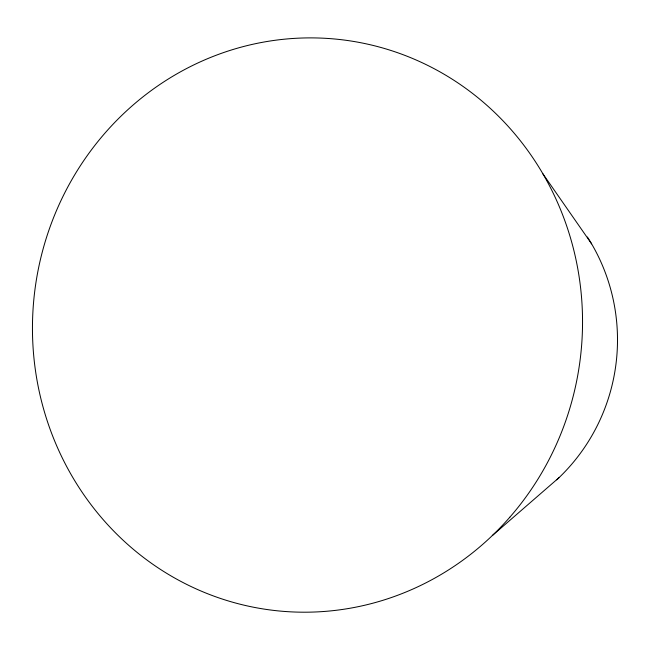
<?xml version="1.0" encoding="UTF-8"?>
<svg xmlns="http://www.w3.org/2000/svg" width="650" height="650" viewBox="0 0 650 650"><rect width="100%" height="100%" fill="white"/><g stroke="black" fill="none" stroke-linecap="round" stroke-linejoin="round"><path stroke-width="0.97" d="M492.31 535.576L558.878 477.791M542.872 173.786L591.614 243.856M587.421 237.023A188.565 185.079 -82.8 0 1 556.701 479.846M509.827 517.213A287.349 274.844 -82.8 0 0 367.673 44.167A287.349 274.844 -82.8 0 0 44.98 413.749A287.349 274.844 -82.8 0 0 509.827 517.213"/></g></svg>
